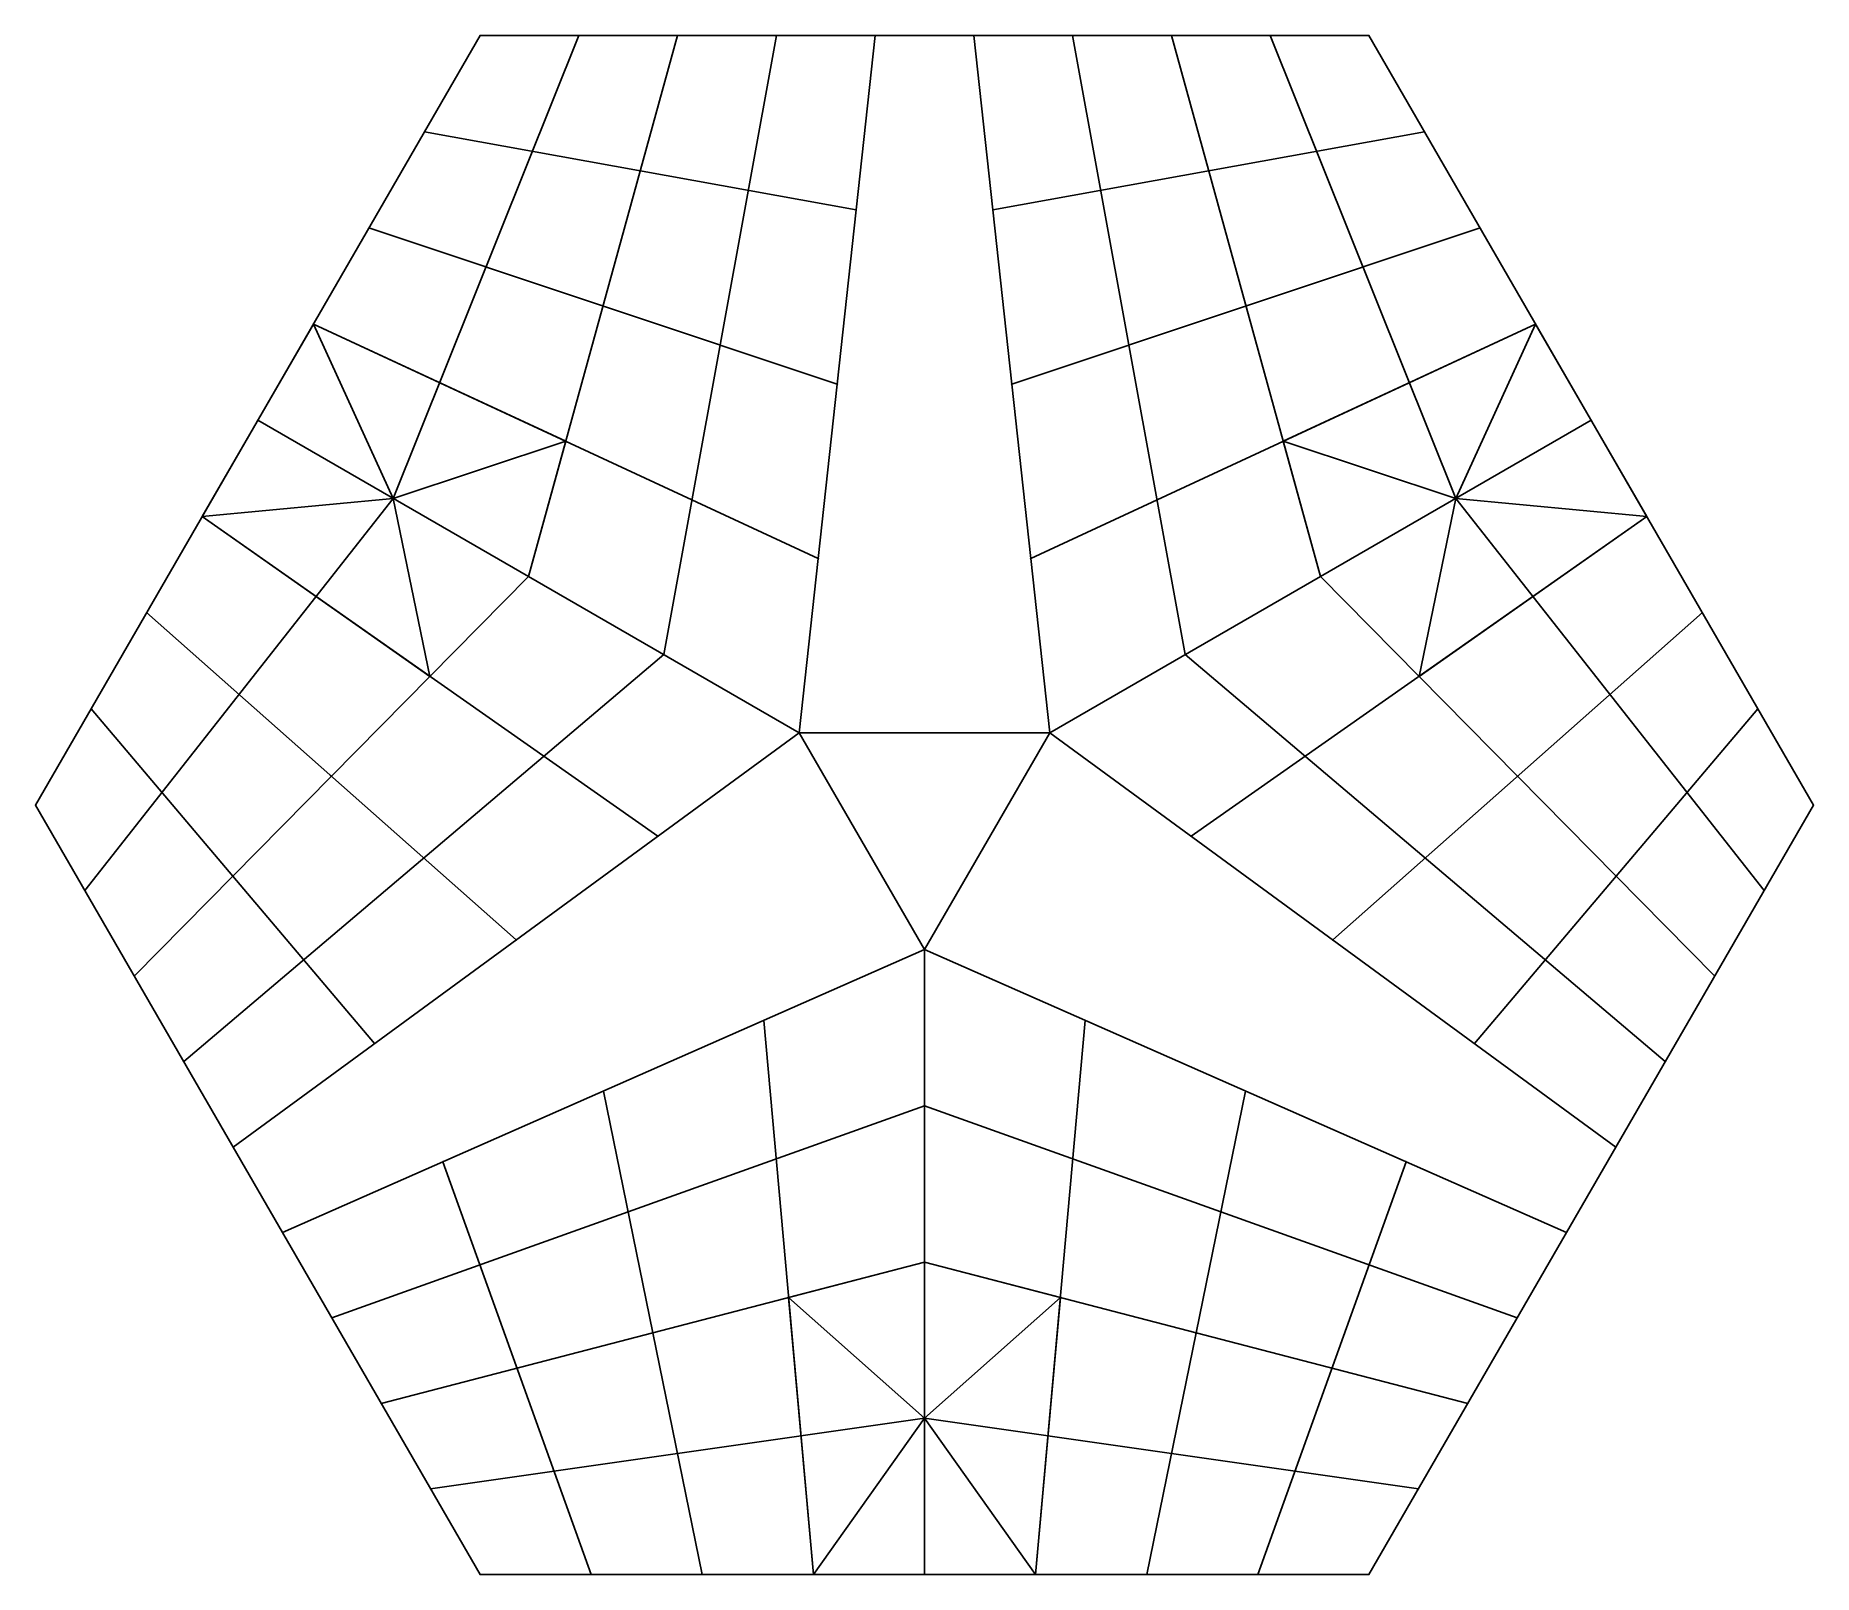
# Model space of a CAD drawing. Header units: millimetres. Extents: x -104 to 104, y -90 to 90.
import ezdxf

# ---------------------------------------------------------------- set-up
doc = ezdxf.new("R2010")
doc.units = ezdxf.units.MM
doc.layers.add('线条', color=1, linetype='Continuous', true_color=0xff0000)
doc.layers.add('默认', color=18, linetype='Continuous', true_color=0x000000)

msp = doc.modelspace()

# ---------------------------------------------------------------- linework, layer by layer
at = {"layer": '线条'}
for points in [[(-71.53, 56.32), (-41.99, 42.6), (-46.35, 26.76), (-57.88, 15.06), (-84.54, 33.79)], [(84.54, 33.79), (57.88, 15.06), (46.35, 26.76), (41.99, 42.6), (71.53, 56.32)], [(-13.01, -90.1), (-15.9, -57.66), (0, -53.52), (15.9, -57.66), (13.01, -90.1)]]:
    msp.add_lwpolyline(points, close=True, dxfattribs=at)
at = {"layer": '默认'}
for points in [[(52.02, -90.1), (104.04, 0), (52.02, 90.1), (-52.02, 90.1), (-104.04, 0), (-52.02, -90.1)], [(0, -16.93), (14.67, 8.47), (-14.67, 8.47)], [(14.67, 8.47), (-14.67, 8.47), (0, -16.93)], [(-14.67, 8.47), (0, -16.93), (14.67, 8.47)]]:
    msp.add_lwpolyline(points, close=True, dxfattribs=at)
for points in [[(-98.26, -10.01), (-62.19, 35.91), (-40.46, 90.1)], [(-28.9, 90.1), (-46.35, 26.76), (-92.48, -20.02)], [(-86.7, -30.03), (-30.51, 17.61), (-17.34, 90.1)], [(-80.92, -40.05), (-14.67, 8.47), (-5.78, 90.1)], [(5.78, 90.1), (14.67, 8.47), (80.92, -40.05)], [(17.34, 90.1), (30.51, 17.61), (86.7, -30.03)], [(92.48, -20.02), (46.35, 26.76), (28.9, 90.1)], [(40.46, 90.1), (62.19, 35.91), (98.26, -10.01)], [(-58.52, 78.84), (-8, 69.7)], [(58.52, 78.84), (8, 69.7)], [(-65.03, 67.58), (-10.22, 49.29)], [(65.03, 67.58), (10.22, 49.29)], [(-57.88, 15.06), (-62.19, 35.91), (-71.53, 56.32), (-12.44, 28.88)], [(57.88, 15.06), (62.19, 35.91), (71.53, 56.32), (12.44, 28.88)], [(-78.03, 45.05), (-14.67, 8.47)], [(78.03, 45.05), (14.67, 8.47)], [(-41.99, 42.6), (-62.19, 35.91), (-84.54, 33.79), (-31.23, -3.66)], [(41.99, 42.6), (62.19, 35.91), (84.54, 33.79), (31.23, -3.66)], [(-91.04, 22.53), (-47.79, -15.79)], [(91.04, 22.53), (47.79, -15.79)], [(-97.54, 11.26), (-64.36, -27.92)], [(97.54, 11.26), (64.36, -27.92)], [(75.14, -50.06), (0, -16.93), (-75.14, -50.06)], [(0, -90.1), (0, -16.93)], [(15.9, -57.66), (0, -71.81), (-13.01, -90.1), (-18.79, -25.22)], [(-15.9, -57.66), (0, -71.81), (13.01, -90.1), (18.79, -25.22)], [(69.36, -60.07), (0, -35.23), (-69.36, -60.07)], [(-26.01, -90.1), (-37.57, -33.5)], [(26.01, -90.1), (37.57, -33.5)], [(-39.02, -90.1), (-56.36, -41.78)], [(39.02, -90.1), (56.36, -41.78)], [(-63.58, -70.08), (0, -53.52), (63.58, -70.08)], [(57.8, -80.09), (0, -71.81), (-57.8, -80.09)]]:
    msp.add_lwpolyline(points, dxfattribs=at)
for p in [(-52.02, 90.1), (-40.46, 90.1), (-28.9, 90.1), (-17.34, 90.1), (-5.78, 90.1), (5.78, 90.1), (17.34, 90.1), (28.9, 90.1), (40.46, 90.1), (52.02, 90.1), (-58.52, 78.84), (58.52, 78.84), (-45.89, 76.55), (45.89, 76.55), (-33.26, 74.27), (33.26, 74.27), (-20.64, 71.98), (20.63, 71.98), (-8, 69.7), (8, 69.7), (-65.03, 67.58), (65.03, 67.58), (-51.33, 63.01), (51.33, 63.01), (-37.63, 58.43), (37.74, 58.47), (-71.53, 56.32), (71.53, 56.32), (-23.92, 53.86), (23.92, 53.86), (-56.76, 49.46), (-10.22, 49.29), (10.22, 49.29), (56.76, 49.46), (-78.03, 45.05), (78.03, 45.05), (-41.99, 42.6), (41.99, 42.6), (-62.19, 35.91), (-27.22, 35.74), (27.22, 35.74), (62.19, 35.91), (-84.54, 33.79), (84.54, 33.79), (-12.44, 28.88), (12.44, 28.88), (-46.35, 26.76), (46.35, 26.76), (-71.21, 24.43), (71.21, 24.43), (-91.04, 22.53), (91.04, 22.53), (-30.51, 17.61), (30.51, 17.61), (-57.88, 15.06), (57.88, 15.06), (-80.23, 12.95), (80.23, 12.95), (-97.54, 11.26), (97.54, 11.26), (-14.67, 8.47), (14.67, 8.47), (-44.56, 5.7), (44.56, 5.7), (-69.51, 3.45), (69.42, 3.37), (-104.04, 0), (-89.25, 1.47), (89.25, 1.47), (104.04, 0), (-31.23, -3.66), (31.23, -3.66), (-58.61, -6.21), (58.61, -6.21), (-98.26, -10.01), (-80.95, -8.33), (80.95, -8.33), (98.26, -10.01), (-47.79, -15.79), (47.79, -15.79), (-72.65, -18.12), (0, -16.93), (72.66, -18.11), (-92.48, -20.02), (92.48, -20.02), (-18.79, -25.22), (18.79, -25.22), (-64.36, -27.92), (64.36, -27.92), (-86.7, -30.03), (86.7, -30.03), (-37.57, -33.5), (0, -35.23), (37.57, -33.5), (-80.92, -40.05), (-17.34, -41.44), (17.34, -41.44), (80.92, -40.05), (-56.36, -41.78), (56.36, -41.78), (-34.68, -47.65), (34.68, -47.65), (-75.14, -50.06), (75.14, -50.06), (-52.02, -53.87), (0, -53.52), (52.02, -53.86), (-15.9, -57.66), (15.9, -57.66), (-69.36, -60.07), (69.36, -60.07), (-31.79, -61.8), (31.77, -61.92), (-47.69, -65.94), (47.69, -65.94), (-63.58, -70.08), (63.58, -70.08), (0, -71.81), (-14.45, -73.88), (14.45, -73.88), (-28.9, -75.95), (28.9, -75.95), (-43.35, -78.02), (43.35, -78.02), (-57.8, -80.09), (57.8, -80.09), (-52.02, -90.1), (-39.02, -90.1), (-26.01, -90.1), (-13.01, -90.1), (0, -90.1), (13.01, -90.1), (26.01, -90.1), (39.02, -90.1), (52.02, -90.1)]:
    msp.add_point(p, dxfattribs=at)

doc.saveas('drawing.dxf')
